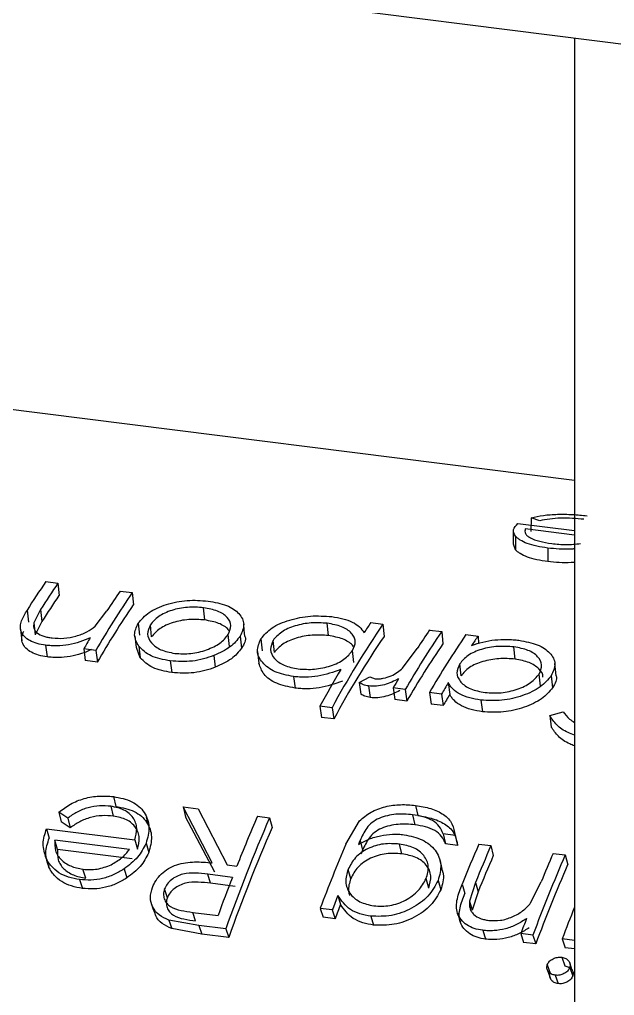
# Model space of a CAD drawing. Header units: millimetres. Extents: x -117 to 822, y -67 to 297.
# Drawn here: x 300.805 to 302.456, y 93.76 to 96.467 of the extents above; entities that cross this region are included whole.
import ezdxf

# ---------------------------------------------------------------- set-up
doc = ezdxf.new("R2010")
doc.units = ezdxf.units.MM

msp = doc.modelspace()

# ---------------------------------------------------------------- linework, layer by layer
at = {"color": 7, "linetype": 'Continuous', "lineweight": 25}
for p, q in [((308.5836, 95.6295), (298.107, 96.9494)), ((302.3452, 96.4155), (302.3452, 80.6996)), ((302.3452, 95.1882), (299.303, 95.5715)), ((302.2247, 95.0854), (302.2241, 95.0471)), ((302.2486, 95.077), (302.2247, 95.0854)), ((302.1878, 95.0693), (302.3452, 95.0495)), ((302.3452, 95.0372), (302.2085, 95.0544)), ((302.1812, 95.0342), (302.1814, 94.9966)), ((302.1814, 94.9966), (302.1763, 95.0124)), ((302.2707, 95.0012), (302.2711, 94.9638)), ((300.8782, 94.9081), (300.9118, 94.9039)), ((300.9118, 94.9039), (300.9148, 94.8696)), ((301.0845, 94.8821), (301.1181, 94.8779)), ((301.1181, 94.8779), (301.1211, 94.8436)), ((300.8263, 94.829), (300.8299, 94.7957)), ((300.8639, 94.8312), (300.8449, 94.7937)), ((300.8639, 94.8312), (300.8675, 94.7979)), ((301.3191, 94.8017), (301.316, 94.8358)), ((301.0153, 94.7843), (301.0476, 94.8267)), ((300.8449, 94.7937), (300.8488, 94.7609)), ((300.8675, 94.7979), (300.8488, 94.7609)), ((301.1346, 94.7925), (301.1382, 94.7592)), ((301.1719, 94.7551), (301.1683, 94.7884)), ((301.6622, 94.7585), (301.6591, 94.7926)), ((301.7801, 94.7945), (301.8136, 94.7902)), ((301.8136, 94.7902), (301.8166, 94.756)), ((301.3878, 94.7279), (301.3841, 94.7612)), ((301.4176, 94.7568), (301.4213, 94.7235)), ((301.4751, 94.7494), (301.4787, 94.7161)), ((301.9432, 94.7739), (301.9767, 94.7697)), ((301.9767, 94.7697), (301.9797, 94.7354)), ((302.0439, 94.7612), (302.0775, 94.757)), ((302.0775, 94.757), (302.0792, 94.7369)), ((300.8776, 94.7316), (300.8818, 94.6994)), ((301.0169, 94.7173), (300.9833, 94.7215)), ((300.9833, 94.7215), (300.9876, 94.6893)), ((301.1404, 94.6967), (301.1294, 94.7251)), ((301.1363, 94.7292), (301.1404, 94.6967)), ((301.5123, 94.7119), (301.5087, 94.7452)), ((301.8682, 94.6681), (301.9089, 94.7226)), ((302.1803, 94.6932), (302.1772, 94.7273)), ((301.0169, 94.7173), (301.0212, 94.6851)), ((301.3444, 94.7031), (301.3485, 94.6706)), ((301.7326, 94.6835), (301.729, 94.7168)), ((301.0212, 94.6851), (300.9876, 94.6893)), ((301.2237, 94.688), (301.228, 94.6558)), ((302.0304, 94.6467), (302.0268, 94.68)), ((301.5656, 94.6449), (301.5699, 94.6127)), ((301.7477, 94.6283), (301.7768, 94.6441)), ((301.7768, 94.6441), (301.7922, 94.6389)), ((302.2507, 94.6183), (302.2471, 94.6516)), ((302.2806, 94.6471), (302.2842, 94.6139)), ((301.7477, 94.6283), (301.752, 94.5961)), ((301.7735, 94.6187), (301.7778, 94.5865)), ((301.8756, 94.6091), (301.842, 94.6133)), ((301.842, 94.6133), (301.8463, 94.5811)), ((301.9948, 94.6279), (301.9989, 94.5953)), ((301.8756, 94.6091), (301.8798, 94.5769)), ((301.9763, 94.5964), (301.9427, 94.6006)), ((301.9427, 94.6006), (301.947, 94.5684)), ((301.9763, 94.5964), (301.9806, 94.5642)), ((301.6725, 94.5584), (301.6389, 94.5626)), ((301.6389, 94.5626), (301.6436, 94.5313)), ((301.6725, 94.5584), (301.6772, 94.5271)), ((301.8798, 94.5769), (301.8463, 94.5811)), ((301.9806, 94.5642), (301.947, 94.5684)), ((302.0852, 94.5795), (302.0895, 94.5473)), ((301.6772, 94.5271), (301.6436, 94.5313)), ((302.2764, 94.5368), (302.314, 94.5474)), ((302.2764, 94.5368), (302.2808, 94.5048)), ((301.0659, 94.3118), (301.0725, 94.2843)), ((301.904, 94.2875), (301.9102, 94.2591)), ((300.9389, 94.252), (300.9142, 94.2682)), ((300.9142, 94.2682), (300.9212, 94.2416)), ((301.0588, 94.285), (301.0655, 94.2579)), ((301.3395, 94.1278), (301.2593, 94.2834)), ((301.2593, 94.2834), (301.3009, 94.2782)), ((301.2593, 94.2834), (301.266, 94.2561)), ((301.3009, 94.2782), (301.381, 94.1226)), ((301.8957, 94.2617), (301.9021, 94.2337)), ((300.9459, 94.2255), (300.9212, 94.2416)), ((300.9389, 94.252), (300.9459, 94.2255)), ((301.3469, 94.1022), (301.266, 94.2561)), ((301.4656, 94.2575), (301.4992, 94.2532)), ((301.4992, 94.2532), (301.5059, 94.2259)), ((301.7105, 94.1798), (301.7487, 94.2442)), ((300.8804, 94.2227), (301.125, 94.1919)), ((300.8804, 94.2227), (300.8876, 94.1967)), ((302.0142, 94.2041), (301.9806, 94.2083)), ((301.9806, 94.2083), (301.9872, 94.1807)), ((301.1105, 94.165), (300.9029, 94.1911)), ((300.9103, 94.1654), (300.9029, 94.1911)), ((301.125, 94.1919), (301.1322, 94.1658)), ((301.1565, 94.1824), (301.1637, 94.1564)), ((301.7502, 94.19), (301.757, 94.163)), ((301.8661, 94.1531), (301.8593, 94.1801)), ((302.0208, 94.1765), (301.9872, 94.1807)), ((302.0142, 94.2041), (302.0208, 94.1765)), ((302.0796, 94.1801), (302.1132, 94.1759)), ((301.1178, 94.1392), (300.9103, 94.1654)), ((302.1132, 94.1759), (302.1199, 94.1485)), ((302.2859, 94.1541), (302.3195, 94.1499)), ((300.8792, 94.1409), (300.8868, 94.1158)), ((302.3195, 94.1499), (302.3262, 94.1225)), ((300.9888, 94.0855), (300.9811, 94.1103)), ((301.0953, 94.1112), (301.1029, 94.0861)), ((301.381, 94.1226), (301.4083, 94.1192)), ((301.7242, 94.0839), (301.717, 94.1099)), ((300.972, 94.0818), (300.9799, 94.0573)), ((301.3958, 94.0875), (301.3275, 94.0965)), ((301.335, 94.0713), (301.3275, 94.0965)), ((301.4034, 94.0622), (301.335, 94.0713)), ((301.9407, 94.0583), (301.9335, 94.0843)), ((301.9666, 94.079), (301.9739, 94.053)), ((302.0703, 94.0736), (302.0539, 94.0221)), ((302.0703, 94.0736), (302.0775, 94.0475)), ((302.2235, 94.0168), (302.2528, 94.0758)), ((301.2155, 94.0312), (301.2076, 94.0557)), ((302.0331, 94.0688), (302.0404, 94.0429)), ((302.0775, 94.0475), (302.0614, 93.9967)), ((301.6885, 94.0379), (301.6961, 94.0128)), ((302.0539, 94.0221), (302.0614, 93.9967)), ((301.2859, 93.9908), (301.356, 93.982)), ((301.2939, 93.967), (301.2859, 93.9908)), ((301.6732, 93.9977), (301.6396, 94.0019)), ((301.6396, 94.0019), (301.6474, 93.9774)), ((301.6732, 93.9977), (301.681, 93.9732)), ((301.3027, 93.9541), (301.2195, 93.9692)), ((301.2195, 93.9692), (301.2277, 93.9457)), ((301.681, 93.9732), (301.6474, 93.9774)), ((301.7799, 93.98), (301.7877, 93.9555)), ((301.3109, 93.9306), (301.2277, 93.9457)), ((301.3776, 93.9446), (301.3027, 93.9541)), ((301.3027, 93.9541), (301.3109, 93.9306)), ((301.3776, 93.9446), (301.3858, 93.9212)), ((302.0905, 93.9409), (302.0983, 93.9164)), ((301.3858, 93.9212), (301.3109, 93.9306)), ((302.2296, 93.9276), (302.1961, 93.9318)), ((302.1961, 93.9318), (302.2039, 93.9073)), ((302.2296, 93.9276), (302.2375, 93.9031)), ((302.3448, 93.9131), (302.3112, 93.9173)), ((302.3112, 93.9173), (302.319, 93.8928)), ((302.3448, 93.9131), (302.3452, 93.9117)), ((302.2375, 93.9031), (302.2039, 93.9073)), ((302.3452, 93.8895), (302.319, 93.8928)), ((302.3099, 93.8661), (302.3179, 93.8422)), ((302.2696, 93.8454), (302.2777, 93.8218)), ((302.3319, 93.8376), (302.3401, 93.814)), ((302.2919, 93.8164), (302.3002, 93.7931))]:
    msp.add_line(p, q, dxfattribs=at)
at = {"color": 7, "linetype": 'Continuous', "lineweight": 25, "flags": 128}
for points in [[(302.1754, 95.0501), (302.1753, 95.0313), (302.1753, 95.0124)], [(300.808, 94.7762), (300.81, 94.76), (300.812, 94.7439)], [(301.4306, 94.7565), (301.4289, 94.7735), (301.4272, 94.7905)], [(301.1248, 94.7576), (301.1267, 94.7413), (301.1286, 94.725)], [(301.4655, 94.7141), (301.4674, 94.6979), (301.4693, 94.6816)], [(302.2938, 94.6471), (302.2921, 94.6641), (302.2904, 94.681)], [(301.1647, 94.2276), (301.1612, 94.2412), (301.1576, 94.2548)], [(301.9793, 94.1063), (301.9758, 94.1199), (301.9722, 94.1335)], [(301.1715, 94.0137), (301.1754, 94.0019), (301.1794, 93.9901)], [(302.0204, 93.9897), (302.0241, 93.9774), (302.0279, 93.965)], [(302.2704, 93.8295), (302.2745, 93.8179), (302.2786, 93.8062)], [(302.3391, 93.8293), (302.3351, 93.8412), (302.331, 93.8532)]]:
    msp.add_lwpolyline(points, dxfattribs=at)
at = {"color": 7, "linetype": 'Continuous', "lineweight": 25}
for centre, radius, start, end in [((302.7836, 93.5996), 2.3114, 145.521, 147.8676), ((302.8057, 93.603), 2.2976, 145.5165, 147.6866), ((302.7845, 93.5854), 2.2683, 145.5165, 147.6866), ((303.1663, 93.4755), 2.4823, 145.6007, 149.9826), ((302.9476, 93.6019), 2.2605, 145.5061, 147.1923), ((303.1431, 93.4591), 2.4507, 145.6007, 149.9826), ((303.9842, 93.3094), 2.6276, 145.6976, 151.6192), ((303.5939, 93.5476), 2.2011, 145.4947, 146.3731), ((303.3949, 93.3227), 2.7878, 149.1527, 149.8842), ((303.9596, 93.294), 2.5941, 145.6976, 151.6192), ((304.0249, 93.3673), 2.4823, 145.6007, 149.9826), ((303.7991, 93.4986), 2.2519, 145.504, 147.0753), ((304.0921, 93.3588), 2.4823, 145.6007, 149.9826), ((303.888, 93.5124), 2.1971, 145.4942, 146.3163), ((304.0018, 93.3509), 2.4507, 145.6007, 149.9826), ((304.2244, 93.1567), 2.943, 149.1757, 151.4637), ((304.2645, 93.2081), 2.8005, 149.288, 149.8832), ((304.3863, 93.1985), 2.786, 149.1337, 149.8843), ((304.3599, 93.1841), 2.7506, 149.1337, 149.8843), ((306.2485, 92.2033), 5.1729, 156.6535, 160.328), ((305.9017, 92.3371), 4.8339, 156.5922, 158.3667), ((306.1947, 92.202), 5.107, 156.6535, 160.328), ((306.4132, 92.2027), 5.1014, 157.1969, 159.3478), ((306.0721, 92.3536), 4.6959, 156.9795, 157.1279), ((306.4644, 92.2814), 4.7782, 156.586, 158.032), ((306.0239, 92.35), 4.6361, 156.9795, 157.1279), ((306.4809, 92.2844), 4.7596, 156.5842, 157.9195), ((306.6074, 92.2822), 4.7095, 156.58, 157.6137), ((306.4319, 92.2811), 4.699, 156.5842, 157.9195), ((306.9122, 92.1641), 5.0037, 156.6181, 159.3637), ((306.8604, 92.1621), 4.9399, 156.6181, 159.3637), ((306.4977, 92.1017), 5.4747, 158.7327, 159.9122), ((306.7192, 92.0934), 5.3934, 158.8668, 159.3236), ((306.6627, 92.0931), 5.3247, 158.8668, 159.3236), ((307.2479, 92.0548), 5.2764, 158.3075, 159.3299), ((307.2397, 92.0284), 5.3908, 158.8524, 159.3237)]:
    msp.add_arc(centre, radius, start, end, dxfattribs=at)
for points, knots in [([(302.2247, 95.0854), (302.2357, 95.0877), (302.2576, 95.0925), (302.2978, 95.0954), (302.3401, 95.0949), (302.3666, 95.092), (302.3799, 95.0905)], [0, 0, 0, 0, 0.251405, 0.501507, 0.750784, 1, 1, 1, 1]), ([(302.3712, 95.0809), (302.3608, 95.0819), (302.34, 95.0841), (302.3069, 95.0846), (302.2754, 95.0822), (302.2575, 95.0787), (302.2486, 95.077)], [0, 0, 0, 0, 0.248673, 0.498686, 0.748434, 1, 1, 1, 1]), ([(302.1812, 95.0342), (302.1779, 95.0404), (302.1713, 95.0527), (302.1823, 95.0638), (302.1878, 95.0693)], [0, 0, 0, 0, 0.498805, 1, 1, 1, 1]), ([(302.2085, 95.0544), (302.2077, 95.0501), (302.2065, 95.0438), (302.2133, 95.0353), (302.2252, 95.0276), (302.2471, 95.0192), (302.2703, 95.0154), (302.2819, 95.0135)], [0, 0, 0, 0, 0.2514721, 0.3762045, 0.5022775, 0.7514382, 1, 1, 1, 1]), ([(302.2707, 95.0012), (302.2603, 95.0027), (302.2395, 95.0058), (302.213, 95.0134), (302.1964, 95.0216), (302.1865, 95.0287), (302.183, 95.0324), (302.1812, 95.0342)], [0, 0, 0, 0, 0.249299, 0.498713, 0.748704, 0.874246, 1, 1, 1, 1]), ([(302.2711, 94.9638), (302.2607, 94.9654), (302.2399, 94.9684), (302.2133, 94.976), (302.1966, 94.9841), (302.1867, 94.9911), (302.1832, 94.9948), (302.1814, 94.9966)], [0, 0, 0, 0, 0.250025, 0.499865, 0.74964, 0.874794, 1, 1, 1, 1]), ([(302.3452, 94.999), (302.3419, 94.9987), (302.3279, 94.9975), (302.302, 94.998), (302.2812, 95.0001), (302.2707, 95.0012)], [0, 0, 0, 0, 0.134879, 0.5675147, 1, 1, 1, 1]), ([(302.2819, 95.0135), (302.2952, 95.0122), (302.3219, 95.0096), (302.3487, 95.0123), (302.3621, 95.0136)], [0, 0, 0, 0, 0.499419, 1, 1, 1, 1]), ([(302.3452, 94.9616), (302.342, 94.9613), (302.3281, 94.9601), (302.3024, 94.9606), (302.2816, 94.9628), (302.2711, 94.9638)], [0, 0, 0, 0, 0.130915, 0.565281, 1, 1, 1, 1]), ([(301.1346, 94.7925), (301.1435, 94.803), (301.1611, 94.8241), (301.2036, 94.8426), (301.2407, 94.8523), (301.2804, 94.8579), (301.3092, 94.8557), (301.3284, 94.8542)], [0, 0, 0, 0, 0.251113, 0.501515, 0.628255, 0.751715, 1, 1, 1, 1]), ([(300.8776, 94.7316), (300.8695, 94.7329), (300.8534, 94.7355), (300.8333, 94.744), (300.818, 94.7553), (300.8088, 94.7691), (300.8066, 94.7842), (300.812, 94.8046), (300.8206, 94.8192), (300.8263, 94.829)], [0, 0, 0, 0, 0.124047, 0.247904, 0.373953, 0.497536, 0.622773, 0.748454, 1, 1, 1, 1]), ([(301.316, 94.8358), (301.3013, 94.8368), (301.2791, 94.8383), (301.249, 94.8341), (301.2205, 94.8269), (301.1886, 94.8124), (301.1751, 94.7964), (301.1683, 94.7884)], [0, 0, 0, 0, 0.248699, 0.374923, 0.498516, 0.748889, 1, 1, 1, 1]), ([(301.3841, 94.7612), (301.3878, 94.7696), (301.3951, 94.7864), (301.3857, 94.8061), (301.3705, 94.8188), (301.3501, 94.8294), (301.3296, 94.8332), (301.316, 94.8358)], [0, 0, 0, 0, 0.251138, 0.501439, 0.62586, 0.751691, 1, 1, 1, 1]), ([(301.3284, 94.8542), (301.3464, 94.851), (301.3735, 94.8462), (301.3999, 94.8323), (301.4192, 94.8155), (301.4324, 94.79), (301.4226, 94.7679), (301.4176, 94.7568)], [0, 0, 0, 0, 0.248295, 0.372091, 0.498473, 0.748881, 1, 1, 1, 1]), ([(301.3191, 94.8017), (301.3044, 94.8027), (301.2823, 94.8043), (301.2522, 94.8002), (301.2238, 94.7931), (301.1921, 94.7788), (301.1786, 94.763), (301.1719, 94.7551)], [0, 0, 0, 0, 0.250192, 0.376886, 0.500639, 0.750376, 1, 1, 1, 1]), ([(301.3863, 94.7713), (301.3858, 94.7727), (301.3838, 94.7778), (301.3732, 94.7848), (301.3535, 94.7954), (301.3328, 94.7992), (301.3191, 94.8017)], [0, 0, 0, 0, 0.078727, 0.307961, 0.540359, 1, 1, 1, 1]), ([(301.4751, 94.7494), (301.4841, 94.7601), (301.5019, 94.7814), (301.5536, 94.8028), (301.6129, 94.8151), (301.6519, 94.8124), (301.6714, 94.811)], [0, 0, 0, 0, 0.251413, 0.501966, 0.7514, 1, 1, 1, 1]), ([(301.6714, 94.811), (301.6819, 94.8093), (301.703, 94.806), (301.7297, 94.7963), (301.7501, 94.783), (301.7575, 94.772), (301.7612, 94.7665)], [0, 0, 0, 0, 0.249349, 0.498855, 0.748878, 1, 1, 1, 1]), ([(300.8449, 94.7937), (300.8444, 94.7887), (300.8435, 94.7811), (300.8483, 94.7718), (300.8561, 94.7635), (300.8688, 94.7574), (300.8836, 94.7536), (300.8917, 94.7525), (300.8957, 94.7519)], [0, 0, 0, 0, 0.251358, 0.378838, 0.502169, 0.750661, 0.875305, 1, 1, 1, 1]), ([(300.8957, 94.7519), (300.9066, 94.7511), (300.9285, 94.7496), (300.9623, 94.7565), (300.9933, 94.7677), (301.008, 94.7788), (301.0153, 94.7843)], [0, 0, 0, 0, 0.248665, 0.498104, 0.748663, 1, 1, 1, 1]), ([(301.1363, 94.7292), (301.1306, 94.7394), (301.1192, 94.7599), (301.1295, 94.7816), (301.1346, 94.7925)], [0, 0, 0, 0, 0.499153, 1, 1, 1, 1]), ([(301.1683, 94.7884), (301.1644, 94.7797), (301.1567, 94.7625), (301.1694, 94.7378), (301.1949, 94.7172), (301.2224, 94.7117), (301.2361, 94.709)], [0, 0, 0, 0, 0.251539, 0.502116, 0.751547, 1, 1, 1, 1]), ([(301.6591, 94.7926), (301.6443, 94.7935), (301.6145, 94.7955), (301.5687, 94.7865), (301.5298, 94.7694), (301.5157, 94.7532), (301.5087, 94.7452)], [0, 0, 0, 0, 0.248674, 0.4979823, 0.750254, 1, 1, 1, 1]), ([(301.729, 94.7168), (301.733, 94.7254), (301.739, 94.7382), (301.7344, 94.7545), (301.7266, 94.7656), (301.7147, 94.7754), (301.6941, 94.7862), (301.6731, 94.79), (301.6591, 94.7926)], [0, 0, 0, 0, 0.250957, 0.374537, 0.502096, 0.627545, 0.75201, 1, 1, 1, 1]), ([(300.8818, 94.6994), (300.8738, 94.7007), (300.8577, 94.7033), (300.8375, 94.7118), (300.8222, 94.7229), (300.8128, 94.7366), (300.8107, 94.7514), (300.813, 94.763), (300.8163, 94.7691), (300.817, 94.7704)], [0, 0, 0, 0, 0.159623, 0.318846, 0.480484, 0.638349, 0.797881, 0.957701, 1, 1, 1, 1]), ([(301.0014, 94.7522), (300.992, 94.7482), (300.9734, 94.7401), (300.9416, 94.7322), (300.9143, 94.7297), (300.893, 94.73), (300.8827, 94.7311), (300.8776, 94.7316)], [0, 0, 0, 0, 0.25108, 0.501098, 0.750454, 0.875217, 1, 1, 1, 1]), ([(301.2361, 94.709), (301.251, 94.7081), (301.2807, 94.7064), (301.3255, 94.7181), (301.3641, 94.7364), (301.3775, 94.7529), (301.3841, 94.7612)], [0, 0, 0, 0, 0.248446, 0.497843, 0.748458, 1, 1, 1, 1]), ([(301.4176, 94.7568), (301.4095, 94.7464), (301.3932, 94.7255), (301.3607, 94.7106), (301.3444, 94.7031)], [0, 0, 0, 0, 0.500825, 1, 1, 1, 1]), ([(301.4304, 94.7565), (301.4305, 94.7563), (301.4353, 94.7463), (301.4282, 94.7348), (301.4213, 94.7235)], [0, 0, 0, 0, 0.020147, 1, 1, 1, 1]), ([(301.5656, 94.6449), (301.5475, 94.6485), (301.5113, 94.6556), (301.477, 94.6826), (301.46, 94.7154), (301.4701, 94.7381), (301.4751, 94.7494)], [0, 0, 0, 0, 0.248575, 0.497972, 0.748526, 1, 1, 1, 1]), ([(301.6622, 94.7585), (301.6474, 94.7595), (301.6177, 94.7615), (301.572, 94.7526), (301.5332, 94.7358), (301.5193, 94.7199), (301.5123, 94.7119)], [0, 0, 0, 0, 0.250141, 0.500085, 0.751743, 1, 1, 1, 1]), ([(301.7322, 94.7273), (301.7312, 94.7287), (301.7278, 94.7339), (301.7177, 94.7414), (301.6972, 94.7522), (301.6762, 94.756), (301.6622, 94.7585)], [0, 0, 0, 0, 0.090621, 0.319076, 0.546277, 1, 1, 1, 1]), ([(302.0598, 94.7309), (302.0699, 94.7344), (302.0902, 94.7413), (302.124, 94.747), (302.1526, 94.7482), (302.1749, 94.7473), (302.1856, 94.7461), (302.191, 94.7455)], [0, 0, 0, 0, 0.250922, 0.500905, 0.750363, 0.875175, 1, 1, 1, 1]), ([(301.2237, 94.688), (301.2045, 94.6916), (301.1661, 94.6989), (301.1462, 94.7191), (301.1363, 94.7292)], [0, 0, 0, 0, 0.499178, 1, 1, 1, 1]), ([(301.4213, 94.7235), (301.4132, 94.7132), (301.397, 94.6926), (301.3647, 94.6779), (301.3485, 94.6706)], [0, 0, 0, 0, 0.500026, 1, 1, 1, 1]), ([(301.5087, 94.7452), (301.5053, 94.7366), (301.4983, 94.7193), (301.5104, 94.6943), (301.5375, 94.6742), (301.565, 94.6686), (301.5787, 94.6658)], [0, 0, 0, 0, 0.2495454, 0.5020034, 0.7514328, 1, 1, 1, 1]), ([(302.1772, 94.7273), (302.1623, 94.7282), (302.1325, 94.7301), (302.0938, 94.7231), (302.0671, 94.7132), (302.0436, 94.7005), (302.0335, 94.6882), (302.0268, 94.68)], [0, 0, 0, 0, 0.2480655, 0.4974441, 0.6222719, 0.7488602, 1, 1, 1, 1]), ([(302.2471, 94.6516), (302.2506, 94.6601), (302.2575, 94.6772), (302.2454, 94.7007), (302.2184, 94.7192), (302.1909, 94.7246), (302.1772, 94.7273)], [0, 0, 0, 0, 0.251303, 0.502026, 0.751426, 1, 1, 1, 1]), ([(302.191, 94.7455), (302.209, 94.7421), (302.2453, 94.7353), (302.2793, 94.7109), (302.2958, 94.6806), (302.2856, 94.6583), (302.2806, 94.6471)], [0, 0, 0, 0, 0.248572, 0.497975, 0.748498, 1, 1, 1, 1]), ([(301.0054, 94.7196), (300.9961, 94.7156), (300.9775, 94.7077), (300.9458, 94.6999), (300.9186, 94.6975), (300.8973, 94.6978), (300.887, 94.6989), (300.8818, 94.6994)], [0, 0, 0, 0, 0.250125, 0.499896, 0.749681, 0.87481, 1, 1, 1, 1]), ([(301.228, 94.6558), (301.2088, 94.6594), (301.1705, 94.6667), (301.1504, 94.6867), (301.1404, 94.6967)], [0, 0, 0, 0, 0.500165, 1, 1, 1, 1]), ([(301.3444, 94.7031), (301.335, 94.6998), (301.3161, 94.693), (301.2746, 94.6849), (301.244, 94.6868), (301.2237, 94.688)], [0, 0, 0, 0, 0.251508, 0.502258, 1, 1, 1, 1]), ([(301.5787, 94.6658), (301.5937, 94.665), (301.6235, 94.6633), (301.662, 94.6717), (301.6887, 94.6824), (301.7122, 94.6959), (301.7223, 94.7084), (301.729, 94.7168)], [0, 0, 0, 0, 0.249139, 0.497501, 0.622296, 0.74885, 1, 1, 1, 1]), ([(302.1803, 94.6932), (302.1655, 94.6942), (302.1357, 94.6961), (302.0971, 94.6892), (302.0704, 94.6795), (302.0471, 94.667), (302.0371, 94.6548), (302.0304, 94.6467)], [0, 0, 0, 0, 0.249521, 0.499577, 0.624266, 0.750389, 1, 1, 1, 1]), ([(302.2572, 94.6432), (302.2572, 94.6432), (302.2594, 94.6516), (302.2474, 94.6668), (302.2218, 94.6853), (302.1941, 94.6906), (302.1803, 94.6932)], [0, 0, 0, 0, 0.0017205, 0.3345565, 0.6672603, 1, 1, 1, 1]), ([(301.3485, 94.6706), (301.3391, 94.6673), (301.3202, 94.6607), (301.2788, 94.6527), (301.2483, 94.6546), (301.228, 94.6558)], [0, 0, 0, 0, 0.250687, 0.501259, 1, 1, 1, 1]), ([(301.5699, 94.6127), (301.5519, 94.6163), (301.516, 94.6234), (301.48, 94.6497), (301.4731, 94.6711), (301.4697, 94.6816)], [0, 0, 0, 0, 0.337156, 0.674214, 1, 1, 1, 1]), ([(301.7922, 94.6389), (301.796, 94.6387), (301.8034, 94.6382), (301.8188, 94.6405), (301.8368, 94.6461), (301.8544, 94.6565), (301.8636, 94.6642), (301.8682, 94.6681)], [0, 0, 0, 0, 0.1280348, 0.2464901, 0.497742, 0.7484061, 1, 1, 1, 1]), ([(302.0268, 94.68), (302.0228, 94.6713), (302.0168, 94.6582), (302.0215, 94.6411), (302.0321, 94.6255), (302.0551, 94.6085), (302.0831, 94.6032), (302.097, 94.6005)], [0, 0, 0, 0, 0.251289, 0.37536, 0.502738, 0.751681, 1, 1, 1, 1]), ([(301.6971, 94.6647), (301.6762, 94.6572), (301.6448, 94.6458), (301.6043, 94.6427), (301.5819, 94.6432), (301.571, 94.6443), (301.5656, 94.6449)], [0, 0, 0, 0, 0.499598, 0.74972, 0.87485, 1, 1, 1, 1]), ([(302.2806, 94.6471), (302.2716, 94.6363), (302.2538, 94.6146), (302.2025, 94.5907), (302.1435, 94.5759), (302.1046, 94.5783), (302.0852, 94.5795)], [0, 0, 0, 0, 0.251403, 0.501963, 0.751399, 1, 1, 1, 1]), ([(302.097, 94.6005), (302.1119, 94.5996), (302.1417, 94.5979), (302.1873, 94.6084), (302.2261, 94.627), (302.2401, 94.6434), (302.2471, 94.6516)], [0, 0, 0, 0, 0.248675, 0.4979847, 0.7494362, 1, 1, 1, 1]), ([(302.2936, 94.6471), (302.2937, 94.6469), (302.2986, 94.6368), (302.2913, 94.6252), (302.2842, 94.6139)], [0, 0, 0, 0, 0.020254, 1, 1, 1, 1]), ([(301.7011, 94.6321), (301.6802, 94.6247), (301.6489, 94.6135), (301.6085, 94.6105), (301.5861, 94.611), (301.5753, 94.6122), (301.5699, 94.6127)], [0, 0, 0, 0, 0.498507, 0.749017, 0.874479, 1, 1, 1, 1]), ([(301.7735, 94.6187), (301.7686, 94.6197), (301.7586, 94.6217), (301.7514, 94.6261), (301.7477, 94.6283)], [0, 0, 0, 0, 0.498947, 1, 1, 1, 1]), ([(301.8567, 94.6384), (301.8443, 94.6323), (301.8257, 94.6232), (301.7954, 94.6174), (301.7808, 94.6183), (301.7735, 94.6187)], [0, 0, 0, 0, 0.501075, 0.751005, 1, 1, 1, 1]), ([(302.0852, 94.5795), (302.0747, 94.5812), (302.0536, 94.5846), (302.0266, 94.5952), (302.0096, 94.6074), (302, 94.6188), (301.9966, 94.6248), (301.9948, 94.6279)], [0, 0, 0, 0, 0.2492931, 0.4987281, 0.7486329, 0.8741997, 1, 1, 1, 1]), ([(302.2842, 94.6139), (302.2753, 94.6032), (302.2576, 94.5817), (302.2064, 94.5582), (302.1477, 94.5437), (302.1089, 94.5461), (302.0895, 94.5473)], [0, 0, 0, 0, 0.2499, 0.499885, 0.749925, 1, 1, 1, 1]), ([(301.7778, 94.5865), (301.7728, 94.5876), (301.7629, 94.5896), (301.7556, 94.5939), (301.752, 94.5961)], [0, 0, 0, 0, 0.499452, 1, 1, 1, 1]), ([(301.8608, 94.6059), (301.8484, 94.5999), (301.8298, 94.5909), (301.7996, 94.5853), (301.7851, 94.5861), (301.7778, 94.5865)], [0, 0, 0, 0, 0.499663, 0.749983, 1, 1, 1, 1]), ([(302.0895, 94.5473), (302.0789, 94.549), (302.0578, 94.5524), (302.0308, 94.5629), (302.0138, 94.575), (302.0041, 94.5863), (302.0006, 94.5923), (301.9989, 94.5953)], [0, 0, 0, 0, 0.2500511, 0.4999395, 0.7496312, 0.8747835, 1, 1, 1, 1]), ([(302.3452, 94.4824), (302.339, 94.4846), (302.3193, 94.4917), (302.2939, 94.51), (302.2822, 94.5279), (302.2764, 94.5368)], [0, 0, 0, 0, 0.186335, 0.594958, 1, 1, 1, 1]), ([(302.314, 94.5474), (302.319, 94.5401), (302.3265, 94.5289), (302.3404, 94.5206), (302.3452, 94.5178)], [0, 0, 0, 0, 0.657221, 1, 1, 1, 1]), ([(302.3452, 94.4528), (302.3406, 94.4544), (302.3226, 94.4609), (302.2986, 94.4784), (302.2867, 94.4961), (302.2808, 94.5048)], [0, 0, 0, 0, 0.145455, 0.575293, 1, 1, 1, 1]), ([(300.9142, 94.2682), (300.9247, 94.2762), (300.9455, 94.2922), (300.9846, 94.3077), (301.0262, 94.315), (301.0526, 94.3129), (301.0659, 94.3118)], [0, 0, 0, 0, 0.2514051, 0.5015071, 0.7507844, 1, 1, 1, 1]), ([(301.0659, 94.3118), (301.0838, 94.3083), (301.1108, 94.3031), (301.1376, 94.2852), (301.1564, 94.2624), (301.1688, 94.2276), (301.1606, 94.1975), (301.1565, 94.1824)], [0, 0, 0, 0, 0.248237, 0.372631, 0.49831, 0.748856, 1, 1, 1, 1]), ([(301.7487, 94.2442), (301.7586, 94.2529), (301.7785, 94.2702), (301.8199, 94.2851), (301.8629, 94.291), (301.8903, 94.2887), (301.904, 94.2875)], [0, 0, 0, 0, 0.251083, 0.500991, 0.750472, 1, 1, 1, 1]), ([(301.904, 94.2875), (301.9184, 94.2851), (301.9472, 94.2803), (301.9775, 94.266), (301.9962, 94.2505), (302.0091, 94.2315), (302.0121, 94.215), (302.0142, 94.2041)], [0, 0, 0, 0, 0.2490742, 0.4981563, 0.6226422, 0.7486153, 1, 1, 1, 1]), ([(301.0588, 94.285), (301.0484, 94.2856), (301.0276, 94.287), (300.9951, 94.2819), (300.9644, 94.2699), (300.9474, 94.2579), (300.9389, 94.252)], [0, 0, 0, 0, 0.248673, 0.498686, 0.748434, 1, 1, 1, 1]), ([(301.125, 94.1919), (301.128, 94.2027), (301.1325, 94.219), (301.1281, 94.2394), (301.1208, 94.2534), (301.1099, 94.2654), (301.0908, 94.2784), (301.0716, 94.2823), (301.0588, 94.285)], [0, 0, 0, 0, 0.251096, 0.376782, 0.502167, 0.628943, 0.752086, 1, 1, 1, 1]), ([(301.0725, 94.2843), (301.0905, 94.2809), (301.1174, 94.2757), (301.1443, 94.258), (301.1632, 94.2355), (301.1758, 94.2011), (301.1677, 94.1713), (301.1637, 94.1564)], [0, 0, 0, 0, 0.249784, 0.374631, 0.500435, 0.750304, 1, 1, 1, 1]), ([(301.8957, 94.2617), (301.8804, 94.263), (301.8575, 94.2648), (301.8258, 94.2593), (301.8029, 94.252), (301.7823, 94.2405), (301.7635, 94.2192), (301.7555, 94.2017), (301.7502, 94.19)], [0, 0, 0, 0, 0.2482875, 0.3728597, 0.4976775, 0.622689, 0.7481452, 1, 1, 1, 1]), ([(301.9806, 94.2083), (301.9777, 94.2155), (301.9719, 94.2299), (301.9522, 94.2465), (301.9258, 94.257), (301.9057, 94.2602), (301.8957, 94.2617)], [0, 0, 0, 0, 0.251088, 0.500919, 0.750383, 1, 1, 1, 1]), ([(301.0655, 94.2579), (301.0552, 94.2586), (301.0344, 94.26), (301.002, 94.2549), (300.9714, 94.2431), (300.9544, 94.2313), (300.9459, 94.2255)], [0, 0, 0, 0, 0.249558, 0.500086, 0.749537, 1, 1, 1, 1]), ([(301.1322, 94.1658), (301.1352, 94.1766), (301.1396, 94.1926), (301.1351, 94.2128), (301.1277, 94.2266), (301.1167, 94.2385), (301.0976, 94.2514), (301.0784, 94.2553), (301.0655, 94.2579)], [0, 0, 0, 0, 0.2496203, 0.3748204, 0.5000582, 0.6269607, 0.7505761, 1, 1, 1, 1]), ([(301.9021, 94.2337), (301.8868, 94.2349), (301.8639, 94.2368), (301.8322, 94.2314), (301.8095, 94.2242), (301.7889, 94.2128), (301.7702, 94.1919), (301.7623, 94.1746), (301.757, 94.163)], [0, 0, 0, 0, 0.249832, 0.374964, 0.500053, 0.624897, 0.749727, 1, 1, 1, 1]), ([(301.9872, 94.1807), (301.9842, 94.1879), (301.9783, 94.2021), (301.9585, 94.2185), (301.9321, 94.2289), (301.9121, 94.2321), (301.9021, 94.2337)], [0, 0, 0, 0, 0.249928, 0.499546, 0.749563, 1, 1, 1, 1]), ([(301.9102, 94.2591), (301.9246, 94.2567), (301.9534, 94.2519), (301.9837, 94.2377), (302.0026, 94.2224), (302.0155, 94.2037), (302.0186, 94.1874), (302.0208, 94.1765)], [0, 0, 0, 0, 0.250095, 0.499826, 0.624321, 0.749971, 1, 1, 1, 1]), ([(300.8792, 94.1409), (300.875, 94.1541), (300.8667, 94.1807), (300.8758, 94.2087), (300.8804, 94.2227)], [0, 0, 0, 0, 0.498805, 1, 1, 1, 1]), ([(301.7454, 94.1788), (301.755, 94.1841), (301.7742, 94.1948), (301.8069, 94.2042), (301.8346, 94.2077), (301.8565, 94.2079), (301.867, 94.2068), (301.8723, 94.2062)], [0, 0, 0, 0, 0.25085, 0.500857, 0.75036, 0.875175, 1, 1, 1, 1]), ([(301.8723, 94.2062), (301.8898, 94.2023), (301.9249, 94.1946), (301.9556, 94.1694), (301.9698, 94.1445), (301.977, 94.1166), (301.9708, 94.094), (301.9666, 94.079)], [0, 0, 0, 0, 0.248265, 0.497411, 0.621975, 0.74792, 1, 1, 1, 1]), ([(302.0181, 94.19), (302.017, 94.1948), (302.0148, 94.2043), (302.0126, 94.2138), (302.0114, 94.2186)], [0, 0, 0, 0, 0.500004, 1, 1, 1, 1]), ([(300.8868, 94.1158), (300.8826, 94.1289), (300.8741, 94.1551), (300.8831, 94.1828), (300.8876, 94.1967)], [0, 0, 0, 0, 0.499389, 1, 1, 1, 1]), ([(300.9029, 94.1911), (300.9028, 94.1812), (300.9025, 94.1664), (300.9105, 94.1483), (300.9234, 94.1329), (300.9461, 94.1175), (300.9694, 94.1127), (300.9811, 94.1103)], [0, 0, 0, 0, 0.251472, 0.376204, 0.502277, 0.751438, 1, 1, 1, 1]), ([(301.1565, 94.1824), (301.1497, 94.1691), (301.1363, 94.1424), (301.1089, 94.1216), (301.0953, 94.1112)], [0, 0, 0, 0, 0.500683, 1, 1, 1, 1]), ([(301.8593, 94.1801), (301.8448, 94.1811), (301.823, 94.1826), (301.7932, 94.1762), (301.772, 94.168), (301.753, 94.1568), (301.7314, 94.1382), (301.7227, 94.1212), (301.717, 94.1099)], [0, 0, 0, 0, 0.2482084, 0.3734155, 0.4979189, 0.6238757, 0.7489497, 1, 1, 1, 1]), ([(301.9335, 94.0843), (301.9368, 94.0958), (301.9417, 94.113), (301.9361, 94.1344), (301.9275, 94.1487), (301.9149, 94.161), (301.8935, 94.1736), (301.873, 94.1775), (301.8593, 94.1801)], [0, 0, 0, 0, 0.25083, 0.374681, 0.501847, 0.62695, 0.751678, 1, 1, 1, 1]), ([(300.9103, 94.1654), (300.9102, 94.1556), (300.91, 94.1409), (300.9181, 94.1231), (300.931, 94.1078), (300.9538, 94.0926), (300.9771, 94.0878), (300.9888, 94.0855)], [0, 0, 0, 0, 0.250013, 0.37436, 0.500374, 0.750195, 1, 1, 1, 1]), ([(301.0598, 94.1229), (301.0698, 94.1287), (301.0899, 94.1405), (301.1036, 94.1568), (301.1105, 94.165)], [0, 0, 0, 0, 0.498364, 1, 1, 1, 1]), ([(301.1637, 94.1564), (301.1571, 94.1432), (301.1437, 94.1168), (301.1165, 94.0964), (301.1029, 94.0861)], [0, 0, 0, 0, 0.50002, 1, 1, 1, 1]), ([(301.8661, 94.1531), (301.8516, 94.1541), (301.8298, 94.1556), (301.8001, 94.1493), (301.779, 94.1413), (301.76, 94.1302), (301.7385, 94.1119), (301.7299, 94.0951), (301.7242, 94.0839)], [0, 0, 0, 0, 0.2497054, 0.3754134, 0.5001008, 0.6258985, 0.7504908, 1, 1, 1, 1]), ([(301.9407, 94.0583), (301.944, 94.0697), (301.9488, 94.0867), (301.9431, 94.1078), (301.9344, 94.122), (301.9218, 94.1341), (301.9003, 94.1466), (301.8798, 94.1505), (301.8661, 94.1531)], [0, 0, 0, 0, 0.2492822, 0.3726764, 0.4997013, 0.6249937, 0.7502104, 1, 1, 1, 1]), ([(300.972, 94.0818), (300.9616, 94.0836), (300.9407, 94.0872), (300.9135, 94.0999), (300.896, 94.1151), (300.8852, 94.1293), (300.8812, 94.137), (300.8792, 94.1409)], [0, 0, 0, 0, 0.249299, 0.498713, 0.748704, 0.874246, 1, 1, 1, 1]), ([(301.1741, 94.06), (301.177, 94.0666), (301.1829, 94.0799), (301.1983, 94.0977), (301.2179, 94.1127), (301.2489, 94.1267), (301.2916, 94.1326), (301.3235, 94.1294), (301.3395, 94.1278)], [0, 0, 0, 0, 0.126143, 0.252025, 0.377305, 0.502603, 0.750789, 1, 1, 1, 1]), ([(300.9799, 94.0573), (300.9694, 94.0591), (300.9486, 94.0627), (300.9213, 94.0752), (300.9037, 94.0903), (300.8929, 94.1044), (300.8888, 94.112), (300.8868, 94.1158)], [0, 0, 0, 0, 0.250025, 0.499865, 0.74964, 0.874794, 1, 1, 1, 1]), ([(301.0953, 94.1112), (301.086, 94.1056), (301.0676, 94.0944), (301.0359, 94.0839), (301.0033, 94.0792), (300.9825, 94.0809), (300.972, 94.0818)], [0, 0, 0, 0, 0.250995, 0.501052, 0.75057, 1, 1, 1, 1]), ([(300.9811, 94.1103), (300.9943, 94.1095), (301.0209, 94.1079), (301.0468, 94.1179), (301.0598, 94.1229)], [0, 0, 0, 0, 0.499419, 1, 1, 1, 1]), ([(301.3275, 94.0965), (301.3163, 94.0978), (301.2939, 94.1003), (301.2641, 94.0991), (301.2412, 94.0912), (301.2263, 94.0817), (301.2142, 94.0697), (301.2098, 94.0604), (301.2076, 94.0557)], [0, 0, 0, 0, 0.249503, 0.498009, 0.623883, 0.748258, 0.873978, 1, 1, 1, 1]), ([(301.717, 94.1099), (301.7136, 94.0983), (301.7086, 94.0809), (301.7134, 94.0586), (301.7239, 94.0384), (301.7476, 94.0178), (301.7745, 94.0117), (301.7879, 94.0086)], [0, 0, 0, 0, 0.251349, 0.377859, 0.502825, 0.7518, 1, 1, 1, 1]), ([(301.9786, 94.1063), (301.9795, 94.1032), (301.9843, 94.0865), (301.9786, 94.068), (301.9739, 94.053)], [0, 0, 0, 0, 0.1852, 1, 1, 1, 1]), ([(301.1029, 94.0861), (301.0937, 94.0806), (301.0752, 94.0695), (301.0436, 94.0593), (301.0111, 94.0547), (300.9903, 94.0564), (300.9799, 94.0573)], [0, 0, 0, 0, 0.250062, 0.499928, 0.749863, 1, 1, 1, 1]), ([(301.335, 94.0713), (301.3238, 94.0726), (301.3015, 94.0751), (301.2718, 94.074), (301.2489, 94.0662), (301.234, 94.0568), (301.222, 94.045), (301.2176, 94.0358), (301.2155, 94.0312)], [0, 0, 0, 0, 0.250638, 0.500081, 0.626033, 0.750037, 0.874986, 1, 1, 1, 1]), ([(301.7242, 94.0839), (301.7206, 94.0724), (301.7157, 94.0567), (301.7196, 94.0419), (301.7207, 94.0379)], [0, 0, 0, 0, 0.731877, 1, 1, 1, 1]), ([(301.9666, 94.079), (301.9585, 94.0641), (301.9423, 94.0345), (301.8945, 93.9999), (301.8374, 93.9786), (301.799, 93.9796), (301.7799, 93.98)], [0, 0, 0, 0, 0.251416, 0.502009, 0.751529, 1, 1, 1, 1]), ([(301.7879, 94.0086), (301.8028, 94.0081), (301.8325, 94.007), (301.8701, 94.0203), (301.8956, 94.0363), (301.9178, 94.0555), (301.9272, 94.0728), (301.9335, 94.0843)], [0, 0, 0, 0, 0.248331, 0.497349, 0.623054, 0.748851, 1, 1, 1, 1]), ([(301.2195, 93.9692), (301.21, 93.9734), (301.191, 93.9819), (301.1733, 94.0045), (301.166, 94.0317), (301.1714, 94.0506), (301.1741, 94.06)], [0, 0, 0, 0, 0.248732, 0.498257, 0.748558, 1, 1, 1, 1]), ([(301.2076, 94.0557), (301.2069, 94.0534), (301.2054, 94.0487), (301.2042, 94.0393), (301.2063, 94.028), (301.2128, 94.0158), (301.2273, 94.0029), (301.2534, 93.9954), (301.275, 93.9924), (301.2859, 93.9908)], [0, 0, 0, 0, 0.0631657, 0.1262466, 0.2519175, 0.3783972, 0.5021744, 0.7505857, 1, 1, 1, 1]), ([(301.9739, 94.053), (301.9658, 94.0383), (301.9497, 94.0091), (301.902, 93.9749), (301.8451, 93.9541), (301.8068, 93.955), (301.7877, 93.9555)], [0, 0, 0, 0, 0.24993, 0.499915, 0.750056, 1, 1, 1, 1]), ([(302.0905, 93.9409), (302.0824, 93.9423), (302.0663, 93.9451), (302.0458, 93.9555), (302.0298, 93.9698), (302.0198, 93.9877), (302.0165, 94.0077), (302.0206, 94.0353), (302.0281, 94.0554), (302.0331, 94.0688)], [0, 0, 0, 0, 0.124047, 0.247904, 0.373953, 0.497536, 0.622773, 0.748454, 1, 1, 1, 1]), ([(301.2155, 94.0312), (301.2147, 94.0289), (301.2132, 94.0243), (301.2121, 94.015), (301.2142, 94.0037), (301.2209, 93.9917), (301.2354, 93.979), (301.2615, 93.9716), (301.2831, 93.9685), (301.2939, 93.967)], [0, 0, 0, 0, 0.062647, 0.125241, 0.250156, 0.37626, 0.500101, 0.749461, 1, 1, 1, 1]), ([(301.7799, 93.98), (301.7697, 93.9818), (301.7493, 93.9855), (301.7133, 94.0018), (301.6984, 94.0234), (301.6885, 94.0379)], [0, 0, 0, 0, 0.2500556, 0.5002307, 1, 1, 1, 1]), ([(302.0983, 93.9164), (302.0903, 93.9178), (302.0742, 93.9206), (302.0536, 93.9309), (302.0375, 93.945), (302.0274, 93.9627), (302.0241, 93.9825), (302.028, 94.0097), (302.0354, 94.0296), (302.0404, 94.0429)], [0, 0, 0, 0, 0.124959, 0.249605, 0.376141, 0.499724, 0.624612, 0.749725, 1, 1, 1, 1]), ([(302.0539, 94.0221), (302.0537, 94.0154), (302.0534, 94.0052), (302.0587, 93.993), (302.0671, 93.9823), (302.08, 93.9747), (302.095, 93.9703), (302.1031, 93.969), (302.1071, 93.9684)], [0, 0, 0, 0, 0.251358, 0.378838, 0.502169, 0.750661, 0.875305, 1, 1, 1, 1]), ([(302.1071, 93.9684), (302.118, 93.9679), (302.1398, 93.9668), (302.1728, 93.9774), (302.2028, 93.9937), (302.2166, 94.0091), (302.2235, 94.0168)], [0, 0, 0, 0, 0.248665, 0.498104, 0.748663, 1, 1, 1, 1]), ([(301.2277, 93.9457), (301.2184, 93.9499), (301.1997, 93.9583), (301.1838, 93.9754), (301.1814, 93.9873), (301.1808, 93.9904)], [0, 0, 0, 0, 0.426983, 0.853679, 1, 1, 1, 1]), ([(301.7877, 93.9555), (301.7775, 93.9573), (301.7572, 93.961), (301.7211, 93.9771), (301.7061, 93.9985), (301.6961, 94.0128)], [0, 0, 0, 0, 0.250768, 0.501356, 1, 1, 1, 1]), ([(302.2119, 93.9732), (302.2029, 93.9675), (302.1849, 93.956), (302.154, 93.9442), (302.1271, 93.9398), (302.1059, 93.9394), (302.0956, 93.9404), (302.0905, 93.9409)], [0, 0, 0, 0, 0.25108, 0.501098, 0.750454, 0.875217, 1, 1, 1, 1]), ([(302.2195, 93.9482), (302.2105, 93.9425), (302.1926, 93.9312), (302.1617, 93.9196), (302.1349, 93.9153), (302.1137, 93.9149), (302.1035, 93.9159), (302.0983, 93.9164)], [0, 0, 0, 0, 0.250125, 0.499896, 0.749681, 0.87481, 1, 1, 1, 1]), ([(302.2696, 93.8454), (302.2713, 93.8488), (302.2738, 93.8537), (302.2802, 93.8589), (302.2874, 93.8631), (302.2956, 93.8659), (302.3039, 93.8667), (302.3079, 93.8663), (302.3099, 93.8661)], [0, 0, 0, 0, 0.250604, 0.372689, 0.50163, 0.75064, 0.875287, 1, 1, 1, 1]), ([(302.3099, 93.8661), (302.3137, 93.8653), (302.3213, 93.8637), (302.3293, 93.8569), (302.3341, 93.8479), (302.3326, 93.841), (302.3319, 93.8376)], [0, 0, 0, 0, 0.2488415, 0.4984297, 0.748834, 1, 1, 1, 1]), ([(302.2919, 93.8164), (302.288, 93.8172), (302.2803, 93.8188), (302.2734, 93.8247), (302.2698, 93.8303), (302.2676, 93.8367), (302.2688, 93.8419), (302.2696, 93.8454)], [0, 0, 0, 0, 0.248622, 0.497857, 0.62651, 0.749078, 1, 1, 1, 1]), ([(302.3319, 93.8376), (302.3302, 93.8342), (302.3277, 93.8292), (302.3214, 93.8239), (302.3143, 93.8196), (302.3061, 93.8167), (302.2979, 93.8158), (302.2939, 93.8162), (302.2919, 93.8164)], [0, 0, 0, 0, 0.250654, 0.374305, 0.501703, 0.750701, 0.875322, 1, 1, 1, 1]), ([(302.3179, 93.8422), (302.3217, 93.8414), (302.3294, 93.8398), (302.3374, 93.8331), (302.3422, 93.8242), (302.3408, 93.8174), (302.3401, 93.814)], [0, 0, 0, 0, 0.25026, 0.500487, 0.750374, 1, 1, 1, 1]), ([(302.3002, 93.7931), (302.2963, 93.7939), (302.2886, 93.7955), (302.2817, 93.8013), (302.278, 93.8069), (302.2765, 93.8117), (302.2763, 93.8167), (302.2772, 93.8201), (302.2777, 93.8218)], [0, 0, 0, 0, 0.249666, 0.499162, 0.627496, 0.749492, 0.874664, 1, 1, 1, 1]), ([(302.3401, 93.814), (302.3384, 93.8107), (302.3359, 93.8057), (302.3296, 93.8005), (302.3225, 93.7962), (302.3144, 93.7934), (302.3061, 93.7926), (302.3021, 93.7929), (302.3002, 93.7931)], [0, 0, 0, 0, 0.249134, 0.372344, 0.499658, 0.749295, 0.874569, 1, 1, 1, 1])]:
    msp.add_open_spline(points, degree=3, knots=knots, dxfattribs=at)

doc.saveas('drawing.dxf')
